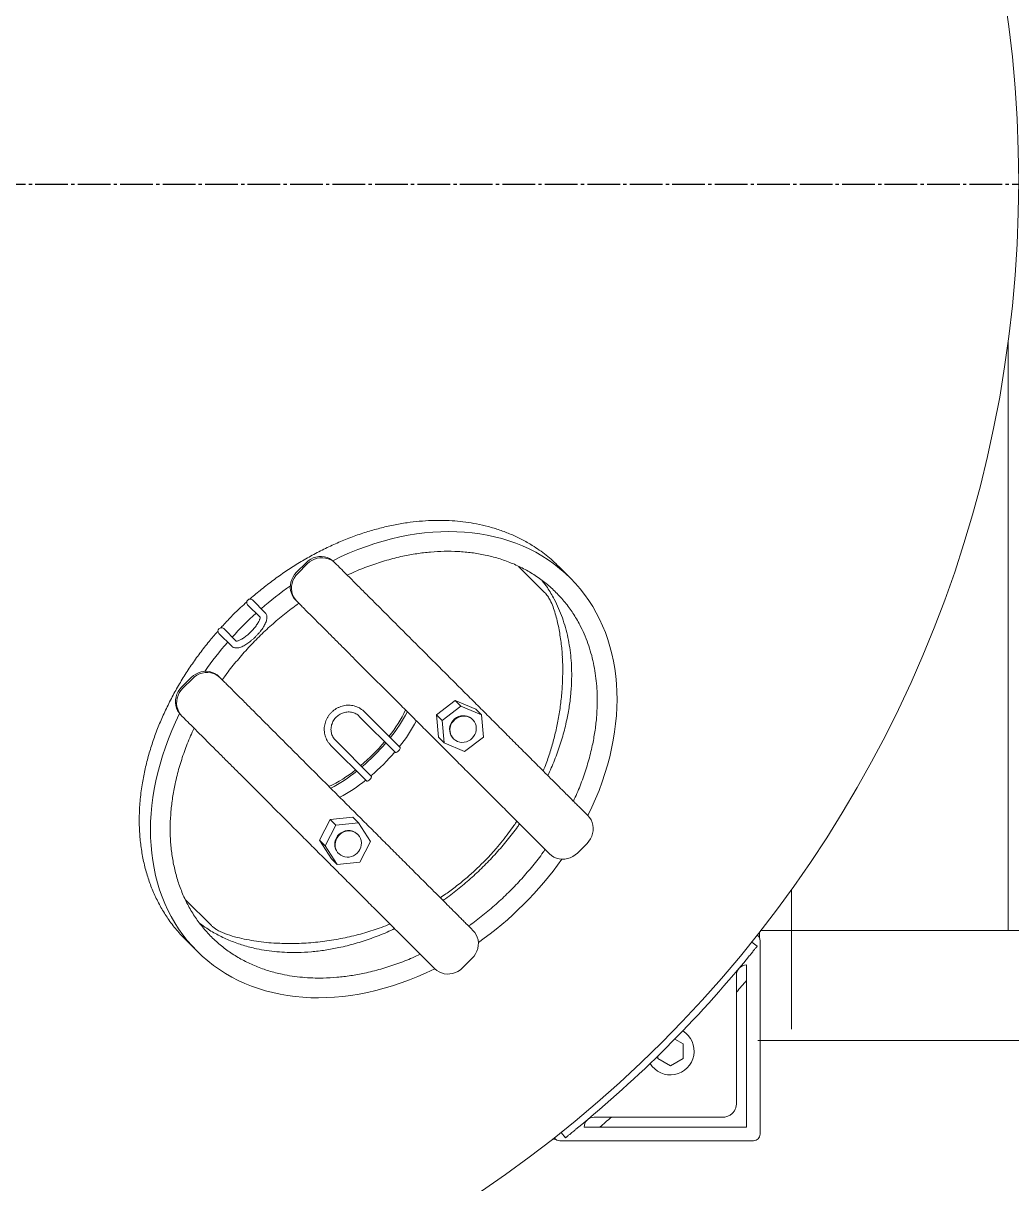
# Model space of a CAD drawing. Extents: x -18238 to -8686, y -1229 to 9502.
# Drawn here: x -17077.8 to -17002.2, y 1745.9 to 1834.8 of the extents above; entities that cross this region are included whole.
import ezdxf

# ---------------------------------------------------------------- set-up
doc = ezdxf.new("R2010")
doc.units = 0
doc.linetypes.add('X-CUB3-LR20$0$COL-CEN-LIN', pattern=[3.25, 2.5, -0.25, 0.25, -0.25])
doc.layers.add('188K-SM-03-C3-LR1-MECH-EQ-Y2257103$0$AC-EQ', color=1, linetype='Continuous')
doc.layers.add('X-CUB3-LR20$0$CCL', color=8, linetype='X-CUB3-LR20$0$COL-CEN-LIN')

# ---------------------------------------------------------------- blocks, each defined once
blk = doc.blocks.new('X-CUB3-LR20$0$CUB3-LR10')
at = {"layer": 'X-CUB3-LR20$0$CCL'}
blk.add_line((720, 2542.459), (-5160, 2542.459), dxfattribs=at)
blk = doc.blocks.new('X-CUB3-LR20')
at = {"layer": 'X-CUB3-LR20$0$CCL'}
blk.add_blockref('X-CUB3-LR20$0$CUB3-LR10', (-12838.149, -720), dxfattribs=at)
blk = doc.blocks.new('188K-SM-03-C3-LR1-MECH-EQ-Y2257103$0$sf1')
at = {"linetype": 'Continuous', "lineweight": 15}
for p, q in [((955.85, -1235.86), (955.85, -784.65)), ((1299.74, -957.16), (1290.86, -966.03)), ((1330.5, -957.06), (1310.57, -977)), ((1469.51, -955.89), (1470.89, -954.51)), ((1470.89, -954.51), (1471.81, -953.6)), ((1492.24, -955.14), (1499.57, -962.47)), ((1493.16, -954.23), (1500.49, -961.55)), ((1498.82, -985.2), (1500.2, -983.82)), ((1501.12, -982.9), (1500.2, -983.82)), ((1534.24, -982.76), (1524.45, -992.54)), ((1528.32, -996), (1537.9, -986.42)), ((1556.22, -1004.74), (1546.64, -1014.31)), ((1550.1, -1018.18), (1559.88, -1008.4)), ((1557.43, -1043.81), (1558.81, -1042.43)), ((1558.81, -1042.43), (1559.73, -1041.52)), ((1580.16, -1043.06), (1587.49, -1050.39)), ((1581.08, -1042.15), (1588.41, -1049.47)), ((1374.72, -1064.19), (1358.94, -1070.67)), ((1363.28, -1066.33), (1358.94, -1070.67)), ((1379.06, -1059.85), (1363.28, -1066.33)), ((1379.06, -1059.85), (1374.72, -1064.19)), ((1389.04, -1074.97), (1374.72, -1064.19)), ((1393.38, -1070.63), (1379.06, -1059.85)), ((1358.94, -1070.67), (1357.49, -1087.93)), ((1365.94, -1074.12), (1365.63, -1074.43)), ((1387.59, -1092.23), (1389.04, -1074.97)), ((1393.38, -1070.63), (1389.04, -1074.97)), ((1391.93, -1087.89), (1393.38, -1070.63)), ((1448.75, -1068.24), (1421.13, -1095.86)), ((1424.79, -1099.53), (1452.42, -1071.9)), ((1586.74, -1073.12), (1588.12, -1071.74)), ((1589.04, -1070.82), (1588.12, -1071.74)), ((1357.49, -1087.93), (1371.81, -1098.71)), ((1387.59, -1092.23), (1371.81, -1098.71)), ((1380.29, -1089.08), (1380.59, -1088.78)), ((1391.93, -1087.89), (1387.59, -1092.23)), ((1470.73, -1090.22), (1443.11, -1117.84)), ((1446.77, -1121.51), (1474.4, -1093.88)), ((1277.51, -1147.89), (1278.89, -1146.51)), ((1453.03, -1153.5), (1443.76, -1167.7)), ((1457.37, -1149.16), (1453.03, -1153.5)), ((1453.03, -1153.5), (1470.46, -1155.17)), ((1457.37, -1149.16), (1474.8, -1150.83)), ((1474.8, -1150.83), (1470.46, -1155.17)), ((1478.61, -1171.04), (1470.46, -1155.17)), ((1482.95, -1166.71), (1474.8, -1150.83)), ((1453.86, -1162.04), (1453.55, -1162.35)), ((1278.14, -1169.24), (1285.47, -1176.57)), ((1443.76, -1167.7), (1451.91, -1183.57)), ((1469.34, -1185.24), (1478.61, -1171.04)), ((1473.68, -1180.9), (1482.95, -1166.71)), ((1482.95, -1166.71), (1478.61, -1171.04)), ((1306.82, -1177.2), (1308.2, -1175.82)), ((1468.21, -1177), (1468.51, -1176.7)), ((1473.68, -1180.9), (1469.34, -1185.24)), ((1451.91, -1183.57), (1469.34, -1185.24)), ((1369.6, -1194.95), (1369.2, -1194.95)), ((1121.64, -1311.54), (1121.64, -1204.53)), ((1565.64, -1232.07), (1585.57, -1212.13)), ((1365.43, -1235.82), (1366.81, -1234.44)), ((1145.67, -1235.86), (0, -1235.86)), ((1145.67, -1391.79), (1145.67, -1243.69)), ((1146.25, -1241.31), (1146.25, -1237.41)), ((1576.61, -1251.77), (1585.48, -1242.9)), ((1148.01, -1247.98), (1152.06, -1244.75)), ((1366.06, -1257.17), (1373.39, -1264.49)), ((1156.03, -1262.27), (1156.03, -1262.27)), ((1156.03, -1262.27), (1156.03, -1274.06)), ((1163.8, -1283.14), (1163.8, -1270.03)), ((1394.74, -1265.12), (1396.12, -1263.74)), ((1147.42, -1320), (0, -1320)), ((1204.7, -1322.77), (1211.05, -1319.1)), ((1204.7, -1333.87), (1204.7, -1322.77)), ((1223.93, -1331.97), (1223.93, -1333.87)), ((1214.31, -1339.42), (1204.7, -1333.87)), ((1223.93, -1333.87), (1214.31, -1339.42)), ((1272.6, -1378.83), (1259.49, -1378.83)), ((1268.58, -1386.6), (1280.37, -1386.6)), ((1280.37, -1386.6), (1280.37, -1386.6)), ((1297.89, -1390.58), (1294.65, -1394.62)), ((1150.85, -1396.97), (1298.95, -1396.97)), ((1304.31, -1395.67), (1302.37, -1395.67))]:
    blk.add_line(p, q, dxfattribs=at)
at = {"linetype": 'Continuous', "lineweight": 15, "flags": 128}
for points in [[(1492.24, -955.14), (1490.57, -953.69), (1488.73, -952.47), (1486.74, -951.51), (1484.66, -950.85), (1482.52, -950.48), (1480.36, -950.41), (1478.24, -950.66), (1476.19, -951.2), (1474.26, -952.04), (1472.48, -953.15), (1470.89, -954.51)], [(1471.81, -953.6), (1473.4, -952.23), (1475.17, -951.12), (1477.11, -950.29), (1479.16, -949.74), (1481.28, -949.5), (1483.43, -949.56), (1485.57, -949.93), (1487.66, -950.6), (1489.65, -951.55), (1491.49, -952.77), (1493.16, -954.23)], [(1500.2, -983.82), (1501.56, -982.23), (1502.67, -980.46), (1503.51, -978.52), (1504.06, -976.47), (1504.3, -974.35), (1504.24, -972.2), (1503.87, -970.06), (1503.2, -967.97), (1502.25, -965.99), (1501.03, -964.14), (1499.57, -962.47)], [(1500.49, -961.55), (1501.95, -963.22), (1503.16, -965.07), (1504.12, -967.06), (1504.78, -969.14), (1505.15, -971.28), (1505.22, -973.43), (1504.97, -975.56), (1504.43, -977.61), (1503.59, -979.54), (1502.48, -981.32), (1501.12, -982.9)], [(1580.16, -1043.06), (1578.5, -1041.61), (1576.65, -1040.39), (1574.66, -1039.44), (1572.58, -1038.77), (1570.44, -1038.4), (1568.28, -1038.33), (1566.16, -1038.58), (1564.11, -1039.12), (1562.18, -1039.96), (1560.4, -1041.07), (1558.81, -1042.43)], [(1559.73, -1041.52), (1561.32, -1040.15), (1563.1, -1039.04), (1565.03, -1038.21), (1567.08, -1037.66), (1569.2, -1037.42), (1571.35, -1037.48), (1573.5, -1037.85), (1575.58, -1038.52), (1577.57, -1039.47), (1579.41, -1040.69), (1581.08, -1042.15)], [(1588.12, -1071.74), (1589.48, -1070.15), (1590.6, -1068.38), (1591.43, -1066.44), (1591.98, -1064.4), (1592.22, -1062.27), (1592.16, -1060.12), (1591.79, -1057.98), (1591.12, -1055.89), (1590.17, -1053.91), (1588.95, -1052.06), (1587.49, -1050.39)], [(1588.41, -1049.47), (1589.87, -1051.14), (1591.09, -1052.99), (1592.04, -1054.98), (1592.71, -1057.06), (1593.08, -1059.2), (1593.14, -1061.36), (1592.9, -1063.48), (1592.35, -1065.53), (1591.51, -1067.46), (1590.4, -1069.24), (1589.04, -1070.82)], [(1366.05, -1088.66), (1367.39, -1089.8), (1368.89, -1090.71), (1370.5, -1091.36), (1372.19, -1091.73), (1373.9, -1091.82), (1375.58, -1091.61), (1377.18, -1091.13), (1378.67, -1090.37), (1379.99, -1089.37), (1381.1, -1088.14), (1381.99, -1086.74), (1382.61, -1085.19), (1382.96, -1083.54), (1383.02, -1081.84), (1382.78, -1080.14), (1382.27, -1078.48), (1381.49, -1076.92), (1380.46, -1075.49), (1379.22, -1074.25), (1377.8, -1073.23), (1376.24, -1072.44), (1374.58, -1071.93), (1372.88, -1071.7), (1371.18, -1071.76), (1369.53, -1072.1), (1367.98, -1072.73), (1366.57, -1073.61), (1365.35, -1074.73), (1364.34, -1076.05), (1363.59, -1077.53), (1363.1, -1079.14), (1362.9, -1080.82), (1362.98, -1082.53), (1363.36, -1084.21), (1364.01, -1085.83), (1364.91, -1087.32), (1366.05, -1088.66)], [(1380.59, -1088.78), (1381.45, -1087.78), (1382.32, -1086.37), (1382.94, -1084.81), (1383.27, -1083.16), (1383.32, -1081.46), (1383.07, -1079.76), (1382.55, -1078.11), (1381.76, -1076.55), (1380.72, -1075.13), (1379.47, -1073.9), (1378.04, -1072.88), (1376.47, -1072.11), (1374.81, -1071.61), (1373.11, -1071.39), (1371.41, -1071.46), (1369.76, -1071.82), (1368.22, -1072.45), (1366.82, -1073.35), (1365.94, -1074.12)], [(1421.13, -1095.86), (1421.05, -1096), (1421.07, -1096.41), (1421.31, -1096.99), (1421.76, -1097.64), (1422.35, -1098.31)], [(1422.35, -1098.31), (1423.01, -1098.9), (1423.67, -1099.34), (1424.24, -1099.59), (1424.66, -1099.61), (1424.79, -1099.53)], [(1444.33, -1120.29), (1443.74, -1119.62), (1443.29, -1118.97), (1443.05, -1118.4), (1443.03, -1117.98), (1443.11, -1117.84)], [(1446.77, -1121.51), (1446.64, -1121.59), (1446.22, -1121.57), (1445.65, -1121.32), (1444.99, -1120.88), (1444.33, -1120.29)], [(1277.51, -1147.89), (1276.15, -1149.48), (1275.04, -1151.26), (1274.2, -1153.19), (1273.66, -1155.24), (1273.41, -1157.36), (1273.48, -1159.52), (1273.85, -1161.66), (1274.51, -1163.74), (1275.47, -1165.73), (1276.68, -1167.58), (1278.14, -1169.24)], [(1453.97, -1176.58), (1455.31, -1177.72), (1456.81, -1178.63), (1458.42, -1179.28), (1460.11, -1179.65), (1461.82, -1179.74), (1463.5, -1179.54), (1465.1, -1179.05), (1466.59, -1178.29), (1467.91, -1177.29), (1469.02, -1176.07), (1469.91, -1174.66), (1470.53, -1173.11), (1470.88, -1171.46), (1470.94, -1169.76), (1470.71, -1168.06), (1470.19, -1166.4), (1469.41, -1164.84), (1468.38, -1163.42), (1467.14, -1162.17), (1465.72, -1161.15), (1464.16, -1160.36), (1462.5, -1159.85), (1460.8, -1159.62), (1459.1, -1159.68), (1457.45, -1160.02), (1455.9, -1160.65), (1454.49, -1161.53), (1453.27, -1162.65), (1452.26, -1163.97), (1451.51, -1165.45), (1451.02, -1167.06), (1450.82, -1168.74), (1450.9, -1170.45), (1451.28, -1172.13), (1451.93, -1173.75), (1452.83, -1175.24), (1453.97, -1176.58)], [(1468.51, -1176.7), (1469.05, -1176.11), (1470, -1174.74), (1470.7, -1173.23), (1471.12, -1171.6), (1471.25, -1169.91), (1471.1, -1168.2), (1470.66, -1166.53), (1469.95, -1164.94), (1468.99, -1163.47), (1467.8, -1162.18), (1466.42, -1161.09), (1464.89, -1160.24), (1463.25, -1159.66), (1461.56, -1159.35)], [(1285.47, -1176.57), (1287.14, -1178.03), (1288.99, -1179.25), (1290.97, -1180.2), (1293.06, -1180.87), (1295.2, -1181.24), (1297.35, -1181.3), (1299.47, -1181.06), (1301.52, -1180.51), (1303.46, -1179.68), (1305.23, -1178.56), (1306.82, -1177.2)], [(1365.43, -1235.82), (1364.07, -1237.4), (1362.96, -1239.18), (1362.12, -1241.11), (1361.58, -1243.16), (1361.33, -1245.28), (1361.4, -1247.44), (1361.77, -1249.58), (1362.43, -1251.66), (1363.39, -1253.65), (1364.61, -1255.5), (1366.06, -1257.17)], [(1373.39, -1264.49), (1375.06, -1265.95), (1376.91, -1267.17), (1378.89, -1268.12), (1380.98, -1268.79), (1383.12, -1269.16), (1385.27, -1269.22), (1387.39, -1268.98), (1389.44, -1268.43), (1391.38, -1267.6), (1393.15, -1266.49), (1394.74, -1265.12)]]:
    blk.add_lwpolyline(points, dxfattribs=at)
at = {"linetype": 'Continuous', "lineweight": 15}
blk.add_circle((1880.33, -662.3), 932.54, dxfattribs=at)
for centre, radius, start, end in [((1536, -984.66), 2.59, 317.25642, 132.74358), ((1557.98, -1006.64), 2.59, 317.25642, 132.74358), ((1507.64, -1024.44), 111.16, 207.14438, 219.49249), ((1514.54, -1017.54), 111.16, 207.14438, 219.49249), ((1505.26, -1025.84), 97.36, 204.93651, 219.11744), ((1562.69, -979.95), 172.24, 220.68747, 229.31253), ((1555.29, -987.35), 160.48, 220.37073, 229.62927), ((1555.78, -986.85), 172.24, 220.68747, 229.31253), ((1525.14, -1028.03), 111.24, 230.51004, 242.82317), ((1516.79, -1037.37), 97.36, 230.88254, 245.06376), ((1518.24, -1034.94), 111.24, 230.51004, 242.82317), ((1460.55, -1168.81), 9.52, 83.92055, 134.66628), ((1150.85, -1243.69), 5.18, 125.26522, 180), ((1880.33, -662.3), 937.72, 219.28455, 230.71545), ((1156.03, -1270.03), 7.77, 0, 90), ((1880.33, -662.3), 948.08, 220.18485, 220.9073), ((1214.31, -1328.32), 18.13, 121.157, 328.843), ((1880.33, -662.3), 948.08, 229.0927, 229.81515), ((1272.6, -1386.6), 7.77, 0, 90), ((1150.85, -1391.79), 5.18, 180, 270), ((1298.95, -1391.79), 5.18, 270, 324.73478)]:
    blk.add_arc(centre, radius, start, end, dxfattribs=at)
for start_param, end_param in [(1.993175, 3.141593), (3.141593, 4.289654), (1.660661, 1.801935), (1.50665, 1.634943), (1.339657, 1.480932), (5.135124, 7.431603), (4.486896, 4.937881)]:
    blk.add_ellipse((1433.73, -1108.9), major_axis=(142.87, -142.87), ratio=0.749279, start_param=start_param, end_param=end_param, dxfattribs=at)
for points, knots in [([(1536.17, -982.13), (1535.72, -981.72), (1532.47, -978.76), (1526.13, -973.59), (1517.13, -966.67), (1507.82, -960.17), (1498.26, -954.08), (1488.46, -948.43), (1478.42, -943.24), (1468.18, -938.54), (1457.74, -934.35), (1447.27, -930.75), (1436.81, -927.75), (1426.38, -925.34), (1416.26, -923.58), (1406.49, -922.43), (1397.1, -921.84), (1388.04, -921.77), (1379.34, -922.19), (1371.01, -923.06), (1362.47, -924.45), (1353.75, -926.46), (1344.9, -929.15), (1336.29, -932.46), (1327.97, -936.37), (1320.78, -940.47), (1314.65, -944.53), (1309.45, -948.43), (1304.44, -952.6), (1301.31, -955.64), (1299.74, -957.16)], [0, 0, 0, 0, 0.006747, 0.04909, 0.091454, 0.133795, 0.176149, 0.218527, 0.260879, 0.303256, 0.345659, 0.388031, 0.428739, 0.469476, 0.510178, 0.54633, 0.582507, 0.618655, 0.651165, 0.683697, 0.716204, 0.752322, 0.788575, 0.824861, 0.861088, 0.897185, 0.922741, 0.948296, 0.974148, 1, 1, 1, 1]), ([(1461.62, -963.79), (1459.65, -962.85), (1453.79, -960.06), (1443.73, -956.21), (1431.51, -952.23), (1419.73, -949.28), (1408.5, -947.22), (1397.92, -945.95), (1387.34, -945.38), (1376.78, -945.55), (1366.28, -946.49), (1355.94, -948.25), (1345.82, -950.86), (1336.03, -954.33), (1326.62, -958.68), (1317.72, -963.9), (1309.41, -969.97), (1301.77, -976.85), (1294.87, -984.49), (1288.78, -992.82), (1283.98, -1000.99), (1280.25, -1008.79), (1277.39, -1016.04), (1275.02, -1023.51), (1273.15, -1031.12), (1271.75, -1038.88), (1270.81, -1046.71), (1270.32, -1054.64), (1270.26, -1063.46), (1270.79, -1073.17), (1272.06, -1083.71), (1274.12, -1094.92), (1277.07, -1106.72), (1281.08, -1118.99), (1284.93, -1129.03), (1287.7, -1134.86), (1288.62, -1136.79)], [0, 0, 0, 0, 0.018664, 0.055529, 0.092346, 0.12922, 0.160335, 0.191233, 0.221877, 0.252799, 0.283721, 0.31462, 0.345542, 0.376395, 0.407213, 0.438214, 0.469011, 0.499697, 0.530704, 0.561622, 0.592542, 0.615658, 0.638997, 0.662104, 0.685485, 0.708513, 0.731839, 0.754969, 0.778405, 0.809044, 0.839817, 0.870682, 0.907761, 0.944796, 0.981729, 1, 1, 1, 1]), ([(1452.36, -973.04), (1452.38, -973.03), (1454.49, -970.91), (1457.67, -967.74), (1461.88, -963.53), (1464.74, -960.66), (1467.32, -958.09), (1468.78, -956.63), (1469.51, -955.89)], [0, 0, 0, 0, 0.001878, 0.368866, 0.552488, 0.73593, 0.866808, 1, 1, 1, 1]), ([(1312.41, -968), (1311.07, -969.76), (1307.65, -974.26), (1303.56, -981.44), (1299.81, -989.22), (1296.96, -996.47), (1294.59, -1003.95), (1292.71, -1011.56), (1291.31, -1019.31), (1290.38, -1027.14), (1289.89, -1035.08), (1289.83, -1043.89), (1290.36, -1053.6), (1291.62, -1064.14), (1293.68, -1075.35), (1296.64, -1087.15), (1300.64, -1099.42), (1304.5, -1109.47), (1307.27, -1115.29), (1308.18, -1117.22)], [0, 0, 0, 0, 0.043485, 0.110951, 0.161387, 0.212313, 0.26273, 0.313747, 0.363993, 0.414889, 0.465356, 0.516493, 0.583345, 0.650491, 0.717836, 0.79874, 0.879548, 0.960134, 1, 1, 1, 1]), ([(1292.62, -1132.79), (1293.72, -1131.69), (1296.23, -1129.18), (1300.76, -1124.64), (1305.97, -1119.43), (1312.38, -1113.03), (1319.98, -1105.43), (1328.86, -1096.55), (1338, -1087.4), (1347.36, -1078.04), (1356.89, -1068.52), (1366.51, -1058.9), (1376.2, -1049.21), (1385.98, -1039.43), (1395.86, -1029.55), (1405.07, -1020.34), (1413.58, -1011.83), (1421.37, -1004.04), (1429.2, -996.21), (1437.04, -988.37), (1443.52, -981.89), (1448.63, -976.77), (1451.12, -974.29), (1452.36, -973.04)], [0, 0, 0, 0, 0.030311, 0.06923, 0.108236, 0.147221, 0.205862, 0.264609, 0.323463, 0.382377, 0.441262, 0.499995, 0.558115, 0.61628, 0.674435, 0.73254, 0.777269, 0.822138, 0.866964, 0.911656, 0.956236, 0.978123, 1, 1, 1, 1]), ([(1310.57, -977), (1309.77, -977.89), (1308.15, -979.7), (1306.01, -983.42), (1304.08, -987.97), (1302.37, -993.28), (1300.96, -998.68), (1299.39, -1005.98), (1297.99, -1015.22), (1297.14, -1022.69), (1297.01, -1026.46), (1297.01, -1026.47)], [0, 0, 0, 0, 0.070016, 0.141698, 0.24866, 0.356676, 0.463558, 0.570454, 0.785563, 0.99915, 1, 1, 1, 1]), ([(1498.82, -985.2), (1498.1, -985.92), (1496.64, -987.38), (1494.07, -989.96), (1491.19, -992.83), (1486.98, -997.05), (1483.8, -1000.22), (1481.68, -1002.34), (1481.67, -1002.35)], [0, 0, 0, 0, 0.1305012, 0.2640728, 0.4475077, 0.6311236, 0.9981222, 1, 1, 1, 1]), ([(1557.26, -1043.99), (1556.78, -1043.27), (1553.84, -1038.98), (1547.9, -1031.47), (1539.44, -1021.52), (1530.41, -1012.05), (1520.95, -1003.05), (1511.04, -994.64), (1503.59, -988.74), (1499.34, -985.84), (1498.65, -985.37)], [0, 0, 0, 0, 0.031208, 0.187624, 0.344421, 0.501763, 0.658203, 0.814158, 0.969921, 1, 1, 1, 1]), ([(1558.47, -1004.16), (1556.11, -1001.6), (1551.19, -996.25), (1544.5, -989.62), (1540.08, -985.67), (1538.49, -984.24)], [0, 0, 0, 0, 0.369782, 0.772725, 1, 1, 1, 1]), ([(1524.45, -992.54), (1524.26, -992.76), (1523.83, -993.24), (1523.4, -994.12), (1523.14, -995.13), (1523.07, -996.23), (1523.19, -997.44), (1523.52, -998.8), (1524.08, -1000.29), (1524.83, -1001.86), (1525.76, -1003.45), (1526.83, -1005.06), (1528.03, -1006.67), (1529.34, -1008.26), (1530.75, -1009.82), (1532.23, -1011.33), (1533.77, -1012.76), (1535.34, -1014.11), (1536.93, -1015.35), (1538.53, -1016.46), (1540.1, -1017.43), (1541.65, -1018.24), (1543.17, -1018.89), (1544.62, -1019.33), (1545.96, -1019.55), (1547.15, -1019.54), (1548.22, -1019.34), (1549.18, -1018.93), (1549.78, -1018.49), (1550.06, -1018.22), (1550.1, -1018.18)], [0, 0, 0, 0, 0.024434, 0.053613, 0.083299, 0.115107, 0.15051, 0.190066, 0.232117, 0.273861, 0.31471, 0.354847, 0.3945, 0.433844, 0.473001, 0.512069, 0.551129, 0.590237, 0.629473, 0.668935, 0.708754, 0.749115, 0.790283, 0.832607, 0.871821, 0.906839, 0.938142, 0.967261, 0.995414, 1, 1, 1, 1]), ([(1481.67, -1002.35), (1479.94, -1004.08), (1476, -1008.03), (1469.69, -1014.33), (1462.86, -1021.16), (1454.88, -1029.14), (1445.79, -1038.23), (1435.61, -1048.41), (1425.5, -1058.52), (1415.5, -1068.52), (1405.61, -1078.41), (1395.75, -1088.27), (1385.91, -1098.11), (1376.1, -1107.92), (1366.47, -1117.55), (1357.07, -1126.95), (1347.97, -1136.05), (1340.52, -1143.5), (1334.6, -1149.42), (1330.12, -1153.9), (1325.93, -1158.09), (1323.29, -1160.73), (1322.03, -1161.99), (1321.92, -1162.1)], [0, 0, 0, 0, 0.03031, 0.069228, 0.108232, 0.147215, 0.205854, 0.264599, 0.323451, 0.382362, 0.441245, 0.499976, 0.560464, 0.621125, 0.681816, 0.742434, 0.802927, 0.863302, 0.896732, 0.930246, 0.963665, 0.996964, 1, 1, 1, 1]), ([(1546.68, -1014.35), (1546.68, -1014.35), (1546.66, -1014.35), (1546.35, -1014.36), (1545.8, -1014.27), (1545.05, -1014.05), (1544.12, -1013.67), (1543.03, -1013.12), (1541.82, -1012.41), (1540.51, -1011.54), (1539.15, -1010.52), (1537.76, -1009.37), (1536.37, -1008.12), (1535.02, -1006.79), (1533.73, -1005.41), (1532.53, -1004), (1531.45, -1002.61), (1530.51, -1001.25), (1529.72, -999.97), (1529.1, -998.8), (1528.66, -997.78), (1528.39, -996.94), (1528.28, -996.33), (1528.28, -995.98), (1528.29, -995.96), (1528.29, -995.95)], [0, 0, 0, 0, 0.02958, 0.06844, 0.107431, 0.147842, 0.190071, 0.233944, 0.279122, 0.325269, 0.372102, 0.419402, 0.467, 0.51476, 0.56257, 0.610298, 0.657823, 0.705012, 0.751699, 0.797664, 0.842626, 0.886252, 0.928242, 0.968568, 1, 1, 1, 1]), ([(1585.37, -1242.8), (1587.11, -1241.07), (1591.46, -1236.74), (1597.34, -1229.21), (1603.09, -1220.43), (1607.91, -1211.41), (1611.98, -1202.01), (1615.32, -1192.13), (1617.89, -1181.81), (1619.69, -1171.11), (1620.69, -1160.26), (1620.94, -1148.8), (1620.33, -1136.79), (1618.85, -1124.79), (1616.69, -1113.35), (1614.01, -1102.51), (1610.73, -1091.8), (1606.89, -1081.25), (1602.52, -1070.88), (1597.64, -1060.7), (1592.29, -1050.74), (1586.49, -1041.02), (1580.25, -1031.54), (1573.6, -1022.35), (1567.04, -1013.96), (1562.53, -1008.79), (1560.51, -1006.48)], [0, 0, 0, 0, 0.028953, 0.072772, 0.112971, 0.153302, 0.193644, 0.23386, 0.276048, 0.318351, 0.360672, 0.402883, 0.451136, 0.499392, 0.54181, 0.584265, 0.626688, 0.669069, 0.71148, 0.753864, 0.796222, 0.838606, 0.880966, 0.923313, 0.965681, 1, 1, 1, 1]), ([(1297.09, -1026.48), (1297, -1027.84), (1296.65, -1033.18), (1296.76, -1042.49), (1297.39, -1054.25), (1298.71, -1065.69), (1300.58, -1076.73), (1302.96, -1087.3), (1305.9, -1097.73), (1308.78, -1106.51), (1310.94, -1111.84), (1311.7, -1113.71)], [0, 0, 0, 0, 0.0459765, 0.1813873, 0.3140341, 0.4434152, 0.5690582, 0.6905247, 0.8074137, 0.9324473, 1, 1, 1, 1]), ([(1540.29, -1060.96), (1540.3, -1060.95), (1542.41, -1058.83), (1545.59, -1055.66), (1549.8, -1051.45), (1552.66, -1048.59), (1555.24, -1046.01), (1556.7, -1044.55), (1557.43, -1043.81)], [0, 0, 0, 0, 0.001878, 0.368866, 0.552488, 0.73593, 0.866808, 1, 1, 1, 1]), ([(1380.54, -1220.71), (1381.64, -1219.61), (1384.15, -1217.1), (1388.68, -1212.56), (1393.89, -1207.36), (1400.3, -1200.95), (1407.9, -1193.35), (1416.78, -1184.47), (1425.92, -1175.33), (1435.29, -1165.96), (1444.81, -1156.44), (1454.43, -1146.82), (1464.12, -1137.13), (1473.9, -1127.35), (1483.78, -1117.47), (1492.99, -1108.26), (1501.5, -1099.75), (1509.29, -1091.96), (1517.12, -1084.13), (1524.96, -1076.29), (1531.44, -1069.81), (1536.55, -1064.69), (1539.04, -1062.21), (1540.29, -1060.96)], [0, 0, 0, 0, 0.030311, 0.06923, 0.108236, 0.147221, 0.205862, 0.264609, 0.323463, 0.382377, 0.441262, 0.499995, 0.558115, 0.61628, 0.674435, 0.73254, 0.777269, 0.822138, 0.866964, 0.911656, 0.956236, 0.978123, 1, 1, 1, 1]), ([(1474.4, -1093.88), (1474.67, -1093.6), (1475.41, -1092.82), (1476.48, -1091.41), (1477.52, -1089.62), (1478.33, -1087.72), (1478.9, -1085.71), (1479.23, -1083.65), (1479.31, -1081.54), (1479.13, -1079.43), (1478.71, -1077.34), (1478.04, -1075.3), (1477.14, -1073.34), (1476.01, -1071.5), (1474.68, -1069.78), (1473.16, -1068.23), (1471.47, -1066.86), (1469.64, -1065.69), (1467.7, -1064.75), (1465.67, -1064.03), (1463.58, -1063.56), (1461.46, -1063.34), (1459.34, -1063.38), (1457.25, -1063.66), (1455.23, -1064.2), (1453.3, -1064.98), (1451.49, -1065.99), (1449.97, -1067.08), (1449.11, -1067.9), (1448.75, -1068.24)], [0, 0, 0, 0, 0.0216361, 0.059433, 0.0972409, 0.1350608, 0.1729073, 0.2107918, 0.2487223, 0.2867025, 0.3247329, 0.3628107, 0.4009314, 0.4390889, 0.4772764, 0.5154867, 0.5537123, 0.5919432, 0.6301706, 0.6683857, 0.7065792, 0.7447414, 0.7828635, 0.8209376, 0.8589588, 0.8969252, 0.9348395, 0.9727085, 1, 1, 1, 1]), ([(1452.42, -1071.9), (1452.61, -1071.72), (1453.21, -1071.14), (1454.35, -1070.3), (1455.87, -1069.5), (1457.5, -1068.93), (1459.21, -1068.59), (1460.97, -1068.51), (1462.74, -1068.67), (1464.48, -1069.08), (1466.17, -1069.73), (1467.76, -1070.6), (1469.23, -1071.68), (1470.55, -1072.94), (1471.69, -1074.36), (1472.63, -1075.91), (1473.35, -1077.56), (1473.85, -1079.28), (1474.1, -1081.04), (1474.1, -1082.79), (1473.86, -1084.51), (1473.38, -1086.16), (1472.67, -1087.71), (1471.78, -1089.08), (1471.07, -1089.86), (1470.73, -1090.22)], [0, 0, 0, 0, 0.02144, 0.066722, 0.112012, 0.157225, 0.202323, 0.247287, 0.292115, 0.336818, 0.381414, 0.425925, 0.470371, 0.514773, 0.559151, 0.60352, 0.647898, 0.692311, 0.736783, 0.781341, 0.826012, 0.87082, 0.915775, 0.960876, 1, 1, 1, 1]), ([(1586.74, -1073.12), (1586.02, -1073.84), (1584.56, -1075.3), (1581.99, -1077.88), (1579.11, -1080.75), (1574.9, -1084.97), (1571.72, -1088.14), (1569.6, -1090.26), (1569.59, -1090.27)], [0, 0, 0, 0, 0.1305012, 0.2640728, 0.4475077, 0.6311236, 0.9981222, 1, 1, 1, 1]), ([(1565.62, -1240.78), (1567.97, -1238.29), (1572.66, -1233.3), (1578.7, -1224.95), (1583.93, -1216.06), (1588.29, -1206.65), (1591.77, -1196.84), (1594.38, -1186.72), (1596.14, -1176.38), (1597.09, -1165.86), (1597.25, -1155.28), (1596.68, -1144.67), (1595.41, -1134.07), (1593.34, -1122.84), (1590.39, -1111.07), (1586.41, -1098.86), (1582.56, -1088.82), (1579.78, -1082.97), (1578.85, -1081.01)], [0, 0, 0, 0, 0.061769, 0.123398, 0.185071, 0.246922, 0.30876, 0.370648, 0.432344, 0.494259, 0.556358, 0.617805, 0.679693, 0.741943, 0.815613, 0.889205, 0.96293, 1, 1, 1, 1]), ([(1569.59, -1090.27), (1567.86, -1092), (1563.92, -1095.95), (1557.61, -1102.26), (1550.78, -1109.08), (1542.8, -1117.06), (1533.71, -1126.15), (1523.53, -1136.34), (1513.42, -1146.44), (1503.42, -1156.44), (1493.53, -1166.33), (1483.67, -1176.19), (1473.83, -1186.03), (1464.02, -1195.84), (1454.39, -1205.48), (1444.99, -1214.87), (1435.89, -1223.97), (1428.45, -1231.42), (1422.52, -1237.34), (1418.04, -1241.82), (1413.85, -1246.01), (1411.21, -1248.65), (1409.95, -1249.91), (1409.85, -1250.02)], [0, 0, 0, 0, 0.03031, 0.069228, 0.108232, 0.147215, 0.205854, 0.264599, 0.323451, 0.382362, 0.441245, 0.499976, 0.560464, 0.621125, 0.681816, 0.742434, 0.802927, 0.863302, 0.896732, 0.930246, 0.963665, 0.996964, 1, 1, 1, 1]), ([(1278.89, -1146.51), (1279.59, -1145.82), (1280.99, -1144.42), (1283.13, -1142.28), (1285.36, -1140.04), (1288.52, -1136.89), (1290.94, -1134.47), (1292.61, -1132.8), (1292.62, -1132.79)], [0, 0, 0, 0, 0.130501, 0.264073, 0.447508, 0.631124, 0.998122, 1, 1, 1, 1]), ([(1329.77, -1154.25), (1330.26, -1154.97), (1333.2, -1159.28), (1339.15, -1166.79), (1347.59, -1176.71), (1356.58, -1186.15), (1366.04, -1195.16), (1376.01, -1203.61), (1383.48, -1209.52), (1387.73, -1212.42), (1388.38, -1212.87)], [0, 0, 0, 0, 0.031395, 0.188258, 0.344589, 0.50068, 0.657269, 0.814534, 0.971439, 1, 1, 1, 1]), ([(1331.87, -1152.15), (1332.6, -1153.26), (1334.61, -1156.3), (1338.25, -1161.31), (1342.76, -1167.18), (1347.77, -1173.19), (1353.26, -1179.32), (1359.42, -1185.65), (1366.29, -1192.12), (1373.9, -1198.65), (1381.98, -1204.98), (1387.69, -1208.87), (1390.48, -1210.77)], [0, 0, 0, 0, 0.047896, 0.130961, 0.222708, 0.313872, 0.4124, 0.518239, 0.631303, 0.751465, 0.87855, 1, 1, 1, 1]), ([(1321.92, -1162.1), (1321.92, -1162.1), (1320.25, -1163.77), (1317.82, -1166.2), (1314.67, -1169.35), (1312.45, -1171.58), (1310.31, -1173.71), (1308.91, -1175.11), (1308.2, -1175.82)], [0, 0, 0, 0, 0.0018778, 0.3688656, 0.5524883, 0.7359299, 0.8668079, 1, 1, 1, 1]), ([(1310.21, -1173.82), (1310.7, -1174.53), (1313.64, -1178.84), (1319.59, -1186.35), (1328.03, -1196.28), (1337.02, -1205.72), (1346.48, -1214.72), (1356.45, -1223.18), (1363.91, -1229.09), (1368.16, -1231.99), (1368.82, -1232.43)], [0, 0, 0, 0, 0.031395, 0.188258, 0.344589, 0.50068, 0.657269, 0.814534, 0.971439, 1, 1, 1, 1]), ([(1366.81, -1234.44), (1367.51, -1233.74), (1368.91, -1232.34), (1371.05, -1230.2), (1373.29, -1227.96), (1376.44, -1224.81), (1378.86, -1222.39), (1380.53, -1220.72), (1380.54, -1220.71)], [0, 0, 0, 0, 0.1305012, 0.2640728, 0.4475077, 0.6311236, 0.9981222, 1, 1, 1, 1]), ([(1425.41, -1234.45), (1427.34, -1235.37), (1433.19, -1238.15), (1443.26, -1242.01), (1455.54, -1246.01), (1467.32, -1248.96), (1478.52, -1251.02), (1489.09, -1252.28), (1498.83, -1252.81), (1507.64, -1252.74), (1515.56, -1252.25), (1523.35, -1251.32), (1531.96, -1249.76), (1541.24, -1247.37), (1551.05, -1243.9), (1560.4, -1239.53), (1568.32, -1235.01), (1572.84, -1231.59), (1574.63, -1230.24)], [0, 0, 0, 0, 0.039944, 0.120848, 0.201826, 0.282281, 0.349627, 0.416997, 0.484288, 0.53525, 0.585554, 0.636275, 0.686355, 0.754342, 0.82178, 0.88876, 0.95585, 1, 1, 1, 1]), ([(1428.95, -1230.91), (1431.14, -1231.8), (1437.48, -1234.39), (1448.39, -1237.82), (1461.7, -1241.24), (1475.47, -1243.77), (1489.58, -1245.37), (1503.29, -1246.06), (1512.26, -1245.71), (1516.45, -1245.55)], [0, 0, 0, 0, 0.078857, 0.22849, 0.381893, 0.538474, 0.697598, 0.858603, 1, 1, 1, 1]), ([(1516.45, -1245.58), (1516.94, -1245.56), (1519.98, -1245.41), (1525.53, -1244.84), (1533.06, -1243.84), (1540.51, -1242.47), (1547.84, -1240.73), (1553.83, -1238.86), (1558.48, -1236.95), (1561.43, -1235.38), (1563.83, -1233.74), (1565.03, -1232.63), (1565.64, -1232.07)], [0, 0, 0, 0, 0.028162, 0.174333, 0.320498, 0.465617, 0.61112, 0.75632, 0.830057, 0.903705, 0.951584, 1, 1, 1, 1]), ([(1405.85, -1254.02), (1407.78, -1254.94), (1413.62, -1257.71), (1423.7, -1261.58), (1435.97, -1265.58), (1447.76, -1268.53), (1458.95, -1270.58), (1469.53, -1271.85), (1479.26, -1272.37), (1488.08, -1272.31), (1495.99, -1271.82), (1503.79, -1270.88), (1512.39, -1269.33), (1521.67, -1266.94), (1531.48, -1263.46), (1540.85, -1259.12), (1549.72, -1253.9), (1558.09, -1247.86), (1563.1, -1243.15), (1565.62, -1240.78)], [0, 0, 0, 0, 0.0366104, 0.1107618, 0.1849811, 0.2587218, 0.3204465, 0.382194, 0.4438683, 0.4905775, 0.5366826, 0.5831705, 0.6290704, 0.6913837, 0.7531928, 0.8145826, 0.8760735, 0.937822, 1, 1, 1, 1]), ([(1154.53, -1256.04), (1154.16, -1255.59), (1153.42, -1254.69), (1152.35, -1253.37), (1151.34, -1252.13), (1150.43, -1250.99), (1149.63, -1250), (1148.97, -1249.18), (1148.47, -1248.56), (1148.09, -1248.09), (1148.04, -1248.02), (1148.01, -1247.98)], [0, 0, 0, 0, 0.107398, 0.214796, 0.322195, 0.429593, 0.536988, 0.644383, 0.75178, 0.859177, 1, 1, 1, 1]), ([(1409.85, -1250.02), (1409.84, -1250.03), (1408.17, -1251.69), (1405.74, -1254.12), (1402.59, -1257.27), (1400.37, -1259.5), (1398.23, -1261.63), (1396.83, -1263.04), (1396.12, -1263.74)], [0, 0, 0, 0, 0.001878, 0.368866, 0.552488, 0.73593, 0.866808, 1, 1, 1, 1]), ([(1156.03, -1274.06), (1156.03, -1281.74), (1156.03, -1304.59), (1156.03, -1342.2), (1156.03, -1371.8), (1156.03, -1386.6)], [0, 0, 0, 0, 0.202312, 0.6011, 1, 1, 1, 1]), ([(1163.8, -1368.47), (1163.8, -1357.24), (1163.8, -1334.78), (1163.8, -1306.28), (1163.8, -1289), (1163.8, -1283.14)], [0, 0, 0, 0, 0.398043, 0.796146, 1, 1, 1, 1]), ([(1174.16, -1378.83), (1173.67, -1378.81), (1172.68, -1378.77), (1170.83, -1378.36), (1169.04, -1377.57), (1167.5, -1376.44), (1166.18, -1375.19), (1164.93, -1373.39), (1163.97, -1370.96), (1163.86, -1369.36), (1163.8, -1368.47)], [0, 0, 0, 0, 0.1013735, 0.2026233, 0.3656561, 0.448035, 0.530379, 0.6738941, 0.8208335, 1, 1, 1, 1]), ([(1259.49, -1378.83), (1253.64, -1378.83), (1236.35, -1378.83), (1207.85, -1378.83), (1185.39, -1378.83), (1174.16, -1378.83)], [0, 0, 0, 0, 0.203854, 0.601895, 1, 1, 1, 1]), ([(1156.03, -1386.6), (1170.83, -1386.6), (1200.43, -1386.6), (1238.05, -1386.6), (1260.89, -1386.6), (1268.58, -1386.6)], [0, 0, 0, 0, 0.398793, 0.797688, 1, 1, 1, 1]), ([(1294.65, -1394.62), (1294.63, -1394.61), (1294.59, -1394.57), (1294.23, -1394.29), (1293.68, -1393.84), (1292.92, -1393.23), (1291.97, -1392.48), (1290.89, -1391.6), (1289.67, -1390.61), (1288.24, -1389.45), (1287.19, -1388.59), (1286.6, -1388.11)], [0, 0, 0, 0, 0.1058644, 0.2147988, 0.3206632, 0.4295977, 0.5354615, 0.6443954, 0.750257, 0.8591885, 1, 1, 1, 1])]:
    blk.add_open_spline(points, degree=3, knots=knots, dxfattribs=at)
blk = doc.blocks.new('188K-SM-03-C3-LR1-MECH-EQ-Y2257103')
at = {"layer": '188K-SM-03-C3-LR1-MECH-EQ-Y2257103$0$AC-EQ', "xscale": -0.1, "yscale": 0.1, "zscale": 0.1}
blk.add_blockref('188K-SM-03-C3-LR1-MECH-EQ-Y2257103$0$sf1', (-16906.861, 1888.919), dxfattribs=at)

msp = doc.modelspace()

# ---------------------------------------------------------------- block references
for name in ['X-CUB3-LR20', '188K-SM-03-C3-LR1-MECH-EQ-Y2257103']:
    msp.add_blockref(name, (0, 0))

doc.saveas('drawing.dxf')
